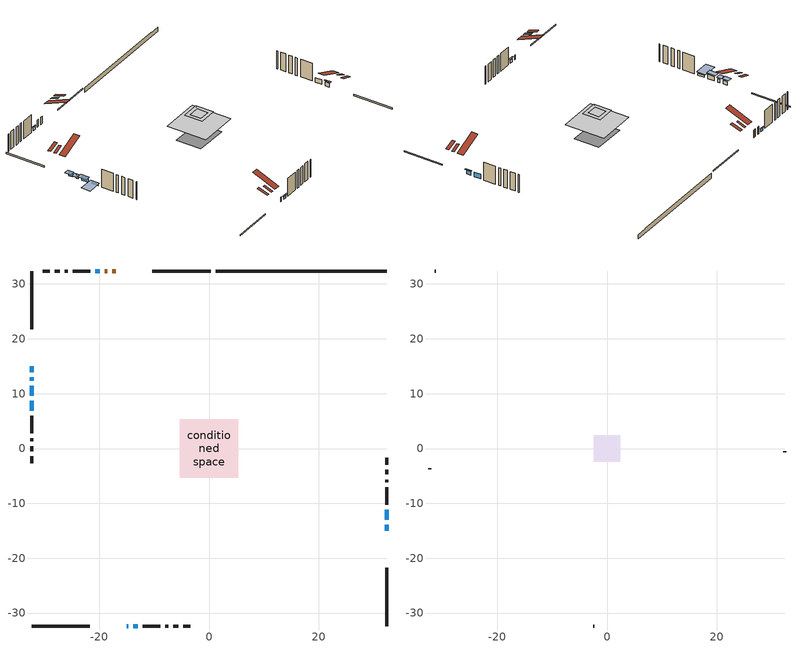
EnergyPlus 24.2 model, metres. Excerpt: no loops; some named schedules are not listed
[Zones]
conditioned space
 floor outside (Floor1 construction): -1.44,-1.44 -1.44,1.44 1.44,1.44 1.44,-1.44 z0.4
 floor adiabatic (AdiabaticFloorConstruction): -5.33,-5.33 -5.33,5.33 5.33,5.33 5.33,-5.33 z2.84
 floor foundation (Slab1 construction): -4.42,-3.35 -4.42,3.35 4.42,3.35 4.42,-3.35 z-0.91
 wall outside (RimJoist1 construction): 0.33,32.35 -10.31,32.35 / -32.35,-32.35 -21.71,-32.35 / -32.35,32.35 -32.35,21.71 / 32.35,-32.35 32.35,-21.71 z0.4:0.7
 wall outside (AdiabaticWallConstruction 1): -16.99,32.35 -17.63,32.35 / -18.55,32.35 -19.01,32.35 z0.4:2.43
 wall outside (AdiabaticWallConstruction): 32.35,-15.03 32.35,-13.91 / -32.35,15.03 -32.35,13.91 z0.4:1.44; -19.93,32.35 -20.75,32.35 / -13.8,-32.35 -12.98,-32.35 z0.4:1.22; -15.03,-32.35 -14.72,-32.35 / 32.35,-12.98 32.35,-11.19 z0.4:1.62; -32.35,12.98 -32.35,12.37 z0.4:1.32; -32.35,11.44 -32.35,9.61 z0.4:1.6; -32.35,8.69 -32.35,6.86 z0.4:0.91
 wall outside (Wall1 construction): -21.68,32.35 -24.84,32.35 / -12.05,-32.35 -8.89,-32.35 / -32.35,5.93 -32.35,2.77 / 32.35,-10.26 32.35,-7.1 z0.4:5.28
 wall outside (Wall3 construction): -25.77,32.35 -26.29,32.35 / -7.96,-32.35 -7.44,-32.35 / -32.35,1.84 -32.35,1.32 / 32.35,-6.17 32.35,-5.65 z0.4:5.28
 wall outside (Wall4 construction): -27.22,32.35 -28.09,32.35 / -6.51,-32.35 -5.64,-32.35 / -32.35,0.39 -32.35,-0.48 / 32.35,-4.72 32.35,-3.85 z0.4:5.28
 wall outside (Wall5 construction): -29.02,32.35 -30.29,32.35 / -4.71,-32.35 -3.44,-32.35 / -32.35,-1.41 -32.35,-2.68 / 32.35,-2.92 32.35,-1.65 z0.4:5.28
 wall foundation (FoundationWall1 construction): 1.26,32.35,-0.91 1.26,32.35,0.4 29.24,32.35,0.4 29.24,32.35,0.28 32.35,32.35,0.28 32.35,32.35,-0.91
 window (WindowConstruction): 32.35,-15.03 32.35,-13.91 z0.4:1.44
 window (WindowConstruction 5): -19.94,32.35 -20.75,32.35 z0.4:1.21
 window (WindowConstruction 8): -15.03,-32.35 -14.72,-32.35 z0.4:1.62
 window (WindowConstruction 1): -32.35,15.03 -32.35,13.91 z0.4:1.44
 window (WindowConstruction 6): -32.35,12.98 -32.35,12.37 z0.4:1.31
 window (WindowConstruction 2): -13.8,-32.35 -12.98,-32.35 z0.4:1.21
 window (WindowConstruction 3): 32.35,-12.98 32.35,-11.19 z0.4:1.62
 window (WindowConstruction 4): -32.35,11.44 -32.35,9.61 z0.4:1.59
 window (WindowConstruction 7): -32.35,8.69 -32.35,6.86 z0.4:0.91
 door (Door): -16.99,32.35 -17.63,32.35 z0.4:2.43
 door (Door 1): -18.55,32.35 -19.01,32.35 z0.4:2.43
 ceiling adiabatic (AdiabaticFloorConstruction): 5.33,-5.33 5.33,5.33 -5.33,5.33 -5.33,-5.33 z2.84
 roof outside (Roof2 construction): -13.49,32.35,5.28 -13.49,30.19,6.18 -12.91,30.19,6.18 -12.91,32.35,5.28; -18.53,-32.35,5.28 -18.53,-30.19,6.18 -19.11,-30.19,6.18 -19.11,-32.35,5.28; -32.35,18.53,5.28 -30.19,18.53,6.18 -30.19,19.11,6.18 -32.35,19.11,5.28; 32.35,-18.53,5.28 30.19,-18.53,6.18 30.19,-19.11,6.18 32.35,-19.11,5.28
attic - vented
 floor to conditioned space (Floor2 construction Reversed): -1.44,-1.44 -1.44,1.44 1.44,1.44 1.44,-1.44 z5.28
 floor to conditioned space (Floor3 construction Reversed): -2.41,-2.41 -2.41,2.41 2.41,2.41 2.41,-2.41 z5.28
 floor to conditioned space (Floor4 construction Reversed): -2.03,-2.03 -2.03,2.03 2.03,2.03 2.03,-2.03 z5.28
 wall outside (Wall6 construction): -31.22,32.35 -31.42,32.35 / -2.51,-32.35 -2.31,-32.35 / -32.35,-3.61 -32.35,-3.82 / 32.35,-0.72 32.35,-0.52 z0.4:5.28
 roof outside (Roof1 construction): -11.98,32.35,5.28 -11.98,29.55,6.21 -11.24,29.55,6.21 -11.24,32.35,5.28; -20.04,-32.35,5.28 -20.04,-29.55,6.21 -20.78,-29.55,6.21 -20.78,-32.35,5.28; -32.35,20.04,5.28 -29.55,20.04,6.21 -29.55,20.78,6.21 -32.35,20.78,5.28; 32.35,-20.04,5.28 29.55,-20.04,6.21 29.55,-20.78,6.21 32.35,-20.78,5.28
 roof outside (Roof3 construction): -16.06,32.35,5.28 -16.06,26.3,7.8 -14.42,26.3,7.8 -14.42,32.35,5.28; -15.96,-32.35,5.28 -15.96,-26.3,7.8 -17.6,-26.3,7.8 -17.6,-32.35,5.28; -32.35,15.96,5.28 -26.3,15.96,7.8 -26.3,17.6,7.8 -32.35,17.6,5.28; 32.35,-15.96,5.28 26.3,-15.96,7.8 26.3,-17.6,7.8 32.35,-17.6,5.28
shading: 32.35,-13.61 32.35,-15.33 32.65,-15.33 32.65,-13.61 z1.74; -20.9,32.35 -19.79,32.35 -19.79,32.5 -20.9,32.5 z1.36; -32.35,13.61 -32.35,15.33 -33.57,15.33 -33.57,13.61 z1.74; -32.35,12.07 -32.35,13.28 -33.57,13.28 -33.57,12.07 z1.61; -12.68,-32.35 -14.09,-32.35 -14.09,-32.65 -12.68,-32.65 z1.51; -32.35,9.32 -32.35,11.74 -33.57,11.74 -33.57,9.32 z1.89; -32.35,6.56 -32.35,8.98 -36.24,8.98 -36.24,6.56 z1.21
[Building]
Building 1: Terrain=Suburbs
[Site:Location]
Val Dor_QC: Latitude {deg}=48.06; Longitude {deg}=-77.79; Time Zone {hr}=-5; Elevation {m}=339; Keep Site Location Information=Yes
[Site:GroundTemperature:Shallow]
-3.62723, -6.2282, -6.43649, -5.2022, -0.247206, 4.68471, 8.96041, 11.669, 11.8991, 9.69612, 5.52945, 0.748825
[Site:WaterMainsTemperature]
Calculation Method=Schedule; Temperature Schedule=mains temperature schedule
[Material] Roughness=Rough; Thermal Absorptance=0.9
Name | Thickness {m} | Conductivity {W/m-K} | Density {kg/m3} | Specific Heat {J/kg-K} | Solar Absorptance | Visible Absorptance
asphalt or fiberglass shingles | 0.00635 | 0.162714 | 1121.4 | 1465.45 | 0.4 | 0.4
ceiling loosefill ins | 0.169333 | 0.0480833 | 16.02 | 1046.75 | 0.7 | 0.7
ceiling stud and cavity | 0.1397 | 0.0783965 | 65.682 | 1177.47 | 0.7 | 0.7
ceiling stud and cavity 1 | 0.1397 | 0.083689 | 65.682 | 1177.47 | 0.7 | 0.7
ceiling stud and cavity 2 | 0.1397 | 0.0760664 | 65.682 | 1177.47 | 0.7 | 0.7
concrete 4.0 in. | 0.1016 | 1.803125 | 2242.8 | 837.4 | 0.7 | 0.7
concrete 8.0 in. | 0.2032 | 1.803125 | 2242.8 | 837.4 | 0.7 | 0.7
door material | 0.04445 | 0.053851 | 512.64 | 1214.23 | 0.7 | 0.7
floor covering | 0.0127 | 0.0433444 | 54.468 | 1339.84 | 0.6 | 0.6
floor rigid ins | 0.103632 | 0.029427 | 32.04 | 1214.23 | 0.7 | 0.7
floor rigid ins 1; wall rigid ins 1 | 0.512978 | 0.029427 | 32.04 | 1214.23 | 0.7 | 0.7
floor stud and cavity | 0.1397 | 0.131094 | 92.3553 | 1139.71 | 0.7 | 0.7
floor stud and cavity 1 | 0.1397 | 1.75129 | 37.0049 | 1207.88 | 0.7 | 0.7
furniture material conditioned space 1 | 0.1524 | 0.115458 | 640.8 | 1214.23 | 0.6 | 0.6
gypsum board | 0.0127 | 0.160291 | 801 | 837.4 | 0.6 | 0.6
gypsum board 1 | 0.00254 | 0.160291 | 801 | 837.4 | 0.6 | 0.6
osb sheathing 0.5 in. | 0.0127 | 0.115458 | 512.64 | 1214.23 | 0.7 | 0.7
osb sheathing 0.75 in. | 0.01905 | 0.115458 | 512.64 | 1214.23 | 0.7 | 0.7
rim joist stud and cavity | 0.0508 | 0.126838 | 50.32683 | 1063.81 | 0.6 | 0.6
roof stud and cavity | 0.2032 | 0.123357 | 78.34581 | 1123.46 | 0.7 | 0.7
wall rigid ins | 0.051816 | 0.029427 | 32.04 | 1214.23 | 0.7 | 0.7
wall stud and cavity | 0.1397 | 0.193511 | 139.0536 | 1170.24 | 0.7 | 0.7
wall stud and cavity 1 | 0.1397 | 0.251873 | 139.0536 | 1170.24 | 0.7 | 0.7
wall stud and cavity 2 | 0.1397 | 0.236131 | 139.0536 | 1170.24 | 0.7 | 0.7
wall stud and cavity 3 | 0.0889 | 0.209304 | 50.32683 | 1063.81 | 0.7 | 0.7
wall stud and cavity 4 | 0.0889 | 6.1454 | 50.32683 | 1063.81 | 0.6 | 0.6
wall stud and cavity 5 | 0.0889 | 0.380278 | 52.3479 | 1209.89 | 0.7 | 0.7
wall stud and cavity 6 | 0.0889 | 0.391764 | 83.0341 | 1211.67 | 0.7 | 0.7
wood siding | 0.0254 | 0.102417 | 544.68 | 1172.36 | 0.4 | 0.4
wood siding 1 | 0.00254 | 0.102417 | 544.68 | 1172.36 | 0.4 | 0.4
wood siding 2; wood siding 3; wood siding 4 | 0.0254 | 0.102417 | 544.68 | 1172.36 | 0.7 | 0.7
[WindowMaterial:SimpleGlazingSystem]
Name | U-Factor {W/m2-K} | Solar Heat Gain Coefficient
WindowMaterial | 5.09657 | 0.61
WindowMaterial 1 | 2.67604 | 0.48
WindowMaterial 2 | 2.844678 | 0.67
WindowMaterial 3 | 1.69659 | 0.41
WindowMaterial 4 | 3.0383 | 0.46
WindowMaterial 5 | 1.8022 | 0.37
WindowMaterial 6 | 2.67207 | 0.4
[Construction]
AdiabaticFloorConstruction: floor stud and cavity 1, floor rigid ins 1, osb sheathing 0.75 in., floor covering
AdiabaticWallConstruction: wood siding 3, wall rigid ins 1, wall stud and cavity 5, gypsum board
AdiabaticWallConstruction 1: wood siding 4, wall rigid ins 1, wall stud and cavity 5, gypsum board
Door; Door 1: door material
Floor1 construction: floor stud and cavity, floor rigid ins, osb sheathing 0.75 in., floor covering
Floor2 construction Reversed: gypsum board, ceiling stud and cavity, ceiling loosefill ins
Floor3 construction Reversed: gypsum board, ceiling stud and cavity 1
Floor4 construction Reversed: gypsum board, ceiling stud and cavity 2
FoundationWall1 construction: concrete 8.0 in.
furniture construction conditioned space 1: furniture material conditioned space 1
PartitionWallConstruction: gypsum board, wall stud and cavity 6, gypsum board
RimJoist1 construction: wood siding 2, rim joist stud and cavity
Roof1 construction; Roof3 construction: asphalt or fiberglass shingles
Roof2 construction: asphalt or fiberglass shingles, osb sheathing 0.75 in., roof stud and cavity, gypsum board
Slab1 construction: concrete 4.0 in.
Wall1 construction: wood siding, osb sheathing 0.5 in., wall stud and cavity, gypsum board
Wall3 construction: wood siding, wall rigid ins, osb sheathing 0.5 in., wall stud and cavity 1, gypsum board
Wall4 construction: wood siding, wall rigid ins, osb sheathing 0.5 in., wall stud and cavity 2, gypsum board
Wall5 construction: wood siding 1, wall stud and cavity 3, gypsum board 1
Wall6 construction: wood siding 1, wall stud and cavity 4
WindowConstruction; WindowConstruction 1: WindowMaterial
WindowConstruction 2; WindowConstruction 5: WindowMaterial 1
WindowConstruction 3: WindowMaterial 2
WindowConstruction 4: WindowMaterial 3
WindowConstruction 6: WindowMaterial 4
WindowConstruction 7: WindowMaterial 5
WindowConstruction 8: WindowMaterial 6
[Zone] Multiplier=1; Part of Total Floor Area=Yes
Name | Volume {m3}
attic - vented | 19.4856
conditioned space | 438.7
[Space]
Name | Zone | Volume {m3}
attic - vented 1 | attic - vented | 19.4856
conditioned space 1 | conditioned space | 438.7
[ZoneInfiltration:EffectiveLeakageArea]
infil attic - vented 1: Zone or Space=attic - vented 1; Schedule=Always On Discrete; Effective Air Leakage Area {cm2}=1746.91; Stack Coefficient=0.000514611; Wind Coefficient=1.53271e-05
[ZoneMixing]
whole house fan mix: Zone or Space=attic - vented; Schedule=Always On Continuous; Design Flow Rate Calculation Method=Flow/Zone; Design Flow Rate {m3/s}=0; Source Zone or Space=conditioned space
[SurfaceProperty:ExposedFoundationPerimeter]
Slab1: Exposed Perimeter Calculation Method=TotalExposedPerimeter; Total Exposed Perimeter {m}=31.09
[InternalMass] Zone or ZoneList=conditioned space; Space or SpaceList=conditioned space 1
Name | Construction | Surface Area {m2}
furniture mass conditioned space 1 | furniture construction conditioned space 1 | 72.5479
partition wall mass | PartitionWallConstruction | 181.37
[Lights]
interior lighting: Zone or ZoneList or Space or SpaceList=conditioned space 1; Schedule=interior lighting schedule; Design Level Calculation Method=LightingLevel; Lighting Level {W}=343.2; Return Air Fraction=0; Fraction Radiant=0.6; Fraction Visible=0.2; Fraction Replaceable=1
[People]
occupants: Zone or ZoneList or Space or SpaceList=conditioned space 1; Number of People Schedule=occupants schedule; Number of People Calculation Method=People; Number of People=3; Fraction Radiant=0.314171; Sensible Heat Fraction=0.56303; Activity Level Schedule=occupants activity schedule; Carbon Dioxide Generation Rate {m3/s-W}=0; Enable ASHRAE 55 Comfort Warnings=No; Mean Radiant Temperature Calculation Type=EnclosureAveraged
[ElectricEquipment] Zone or ZoneList or Space or SpaceList=conditioned space 1; Design Level Calculation Method=EquipmentLevel
Name | Schedule | Design Level {W} | Fraction Latent | Fraction Radiant | Fraction Lost
clothes dryer | clothes dryer schedule | 140.772 | 0.015 | 0.081 | 0.85
clothes washer | clothes washer schedule | 32.1985 | 0.03 | 0.162 | 0.7
cooking range | cooking range schedule | 215.147 | 0.08 | 0.432 | 0.2
dishwasher | dishwasher schedule | 66.8632 | 0.3 | 0.18 | 0.4
fridge | fridge schedule | 72.9452 | 0 | 0.6 | 0
mech vent bath fan 0 | mech vent bath fan 0 schedule | 25.1 | 0 | 0 | 1
mech vent house fan | mech vent house fan schedule | 0.95 | 0 | 0 | 1
mech vent house fan cfis | mech vent house fan cfis schedule | 0 | 0 | 0 | 0
mech vent range fan 0 | mech vent range fan 0 schedule | 57 | 0 | 0 | 1
misc plug loads | misc plug loads schedule | 494.7 | 0.045 | 0.513 | 0.1
whole house fan | Always On Discrete | 0 | 0 | 0 | 1
[OtherEquipment] Zone or ZoneList or Space or SpaceList=conditioned space 1; Design Level Calculation Method=EquipmentLevel
Name | Fuel Type | Schedule | Design Level {W} | Fraction Latent | Fraction Radiant | Fraction Lost
clothes dryer 1 | Electricity | clothes dryer schedule | 0 | 0.015 | 0.081 | 0.85
cooking range 1 | Electricity | cooking range schedule | 0 | 0.08 | 0.432 | 0.2
general water use latent | None | general water use schedule | 62.594 | 1 | 0 | 0
general water use sensible | None | general water use schedule | -61.6891 | 0 | 0.6 | 0
mech vent house fan latent load | None | Always On Discrete | 0 | 1 | 0 | 0
mech vent house fan sensible load | None | Always On Discrete | 0 | 0 | 0 | 0
water heater energy adjustment1 | Electricity | Always On Discrete | 0.01 | 0 | 0 | 1
[ZoneInfiltration:DesignFlowRate] Zone or ZoneList or Space or SpaceList=conditioned space 1; Schedule=Always On Discrete; Design Flow Rate Calculation Method=Flow/Zone; Design Flow Rate {m3/s}=0
infil flow; natural vent flow; whole house fan flow
[ZoneControl:Thermostat]
conditioned space Thermostat: Zone or ZoneList=conditioned space; Control Type Schedule=conditioned space Thermostat Schedule; Control 1=conditioned space temperature setpoint; Temperature Difference Between Cutout And Setpoint {deltaC}=0
[ThermostatSetpoint:DualSetpoint]
conditioned space temperature setpoint: Heating Setpoint Temperature Schedule=heating setpoint; Cooling Setpoint Temperature Schedule=cooling setpoint
[Zone equipment]
conditioned space: electric baseboard
[Foundation:Kiva]
Foundation Kiva 1: Initial Indoor Air Temperature {C}=18; Wall Height Above Grade {m}=0.399989; Wall Depth Below Slab {m}=0.2032
[Foundation:Kiva:Settings]
Soil Conductivity {W/m-K}=0.849921; Soil Density {kg/m3}=1842.3; Soil Specific Heat {J/kg-K}=418.7; Ground Solar Absorptivity=0.9; Ground Thermal Absorptivity=0.9; Ground Surface Roughness {m}=0.03; Far-Field Width {m}=40; Deep-Ground Boundary Condition=ZeroFlux; Deep-Ground Depth {m}=40; Minimum Cell Dimension {m}=0.2; Maximum Cell Growth Coefficient=3; Simulation Timestep=Timestep
[Exterior:Lights]
exterior lighting: Schedule=exterior lighting schedule; Design Level {W}=75.6
[EnergyManagementSystem:Sensor] Output:Variable or Output:Meter Index Key=conditioned space
Name | Output:Variable or Output:Meter
conditioned_space_clg_unmet_s | Zone Cooling Setpoint Not Met Time
conditioned_space_htg_unmet_s | Zone Heating Setpoint Not Met Time
fridge_tin_s; tin_s; tin_s_1 | Zone Mean Air Temperature
tout_s | Zone Outdoor Air Drybulb Temperature
win_s | Zone Air Humidity Ratio
[Schedule:Constant]
Name | Hourly Value
Always On Continuous; mech vent house fan schedule; mech vent house fan cfis schedule; Always On Discrete | 1
occupants activity schedule | 117.228
fridge schedule | 0
[Schedule:Week:Daily]
interior lighting schedule Week Rule - Jan1-Jan27: interior lighting schedule day, interior lighting schedule day, interior lighting schedule day, interior lighting schedule day, interior lighting schedule day, interior lighting schedule day, interior lighting schedule day, interior lighting schedule default day, interior lighting schedule default day, interior lighting schedule default day, interior lighting schedule default day, interior lighting schedule default day
interior lighting schedule Week Rule - Jan28-Feb3: interior lighting schedule day, interior lighting schedule day, interior lighting schedule day, interior lighting schedule day, interior lighting schedule day 1, interior lighting schedule day 1, interior lighting schedule day 1, interior lighting schedule default day, interior lighting schedule default day, interior lighting schedule default day, interior lighting schedule default day, interior lighting schedule default day
interior lighting schedule Week Rule - Feb4-Feb24: interior lighting schedule day 1, interior lighting schedule day 1, interior lighting schedule day 1, interior lighting schedule day 1, interior lighting schedule day 1, interior lighting schedule day 1, interior lighting schedule day 1, interior lighting schedule default day, interior lighting schedule default day, interior lighting schedule default day, interior lighting schedule default day, interior lighting schedule default day
interior lighting schedule Week Rule - Feb25-Mar3: interior lighting schedule day 1, interior lighting schedule day 1, interior lighting schedule day 1, interior lighting schedule day 1, interior lighting schedule day 2, interior lighting schedule day 2, interior lighting schedule day 2, interior lighting schedule default day, interior lighting schedule default day, interior lighting schedule default day, interior lighting schedule default day, interior lighting schedule default day
interior lighting schedule Week Rule - Mar4-Mar31: interior lighting schedule day 2, interior lighting schedule day 2, interior lighting schedule day 2, interior lighting schedule day 2, interior lighting schedule day 2, interior lighting schedule day 2, interior lighting schedule day 2, interior lighting schedule default day, interior lighting schedule default day, interior lighting schedule default day, interior lighting schedule default day, interior lighting schedule default day
interior lighting schedule Week Rule - Apr1-Apr28: interior lighting schedule day 3, interior lighting schedule day 3, interior lighting schedule day 3, interior lighting schedule day 3, interior lighting schedule day 3, interior lighting schedule day 3, interior lighting schedule day 3, interior lighting schedule default day, interior lighting schedule default day, interior lighting schedule default day, interior lighting schedule default day, interior lighting schedule default day
interior lighting schedule Week Rule - Apr29-May5: interior lighting schedule day 3, interior lighting schedule day 3, interior lighting schedule day 4, interior lighting schedule day 4, interior lighting schedule day 4, interior lighting schedule day 4, interior lighting schedule day 4, interior lighting schedule default day, interior lighting schedule default day, interior lighting schedule default day, interior lighting schedule default day, interior lighting schedule default day
interior lighting schedule Week Rule - May6-May26: interior lighting schedule day 4, interior lighting schedule day 4, interior lighting schedule day 4, interior lighting schedule day 4, interior lighting schedule day 4, interior lighting schedule day 4, interior lighting schedule day 4, interior lighting schedule default day, interior lighting schedule default day, interior lighting schedule default day, interior lighting schedule default day, interior lighting schedule default day
interior lighting schedule Week Rule - May27-Jun2: interior lighting schedule day 4, interior lighting schedule day 4, interior lighting schedule day 4, interior lighting schedule day 4, interior lighting schedule day 4, interior lighting schedule day 5, interior lighting schedule day 5, interior lighting schedule default day, interior lighting schedule default day, interior lighting schedule default day, interior lighting schedule default day, interior lighting schedule default day
interior lighting schedule Week Rule - Jun3-Jun30: interior lighting schedule day 5, interior lighting schedule day 5, interior lighting schedule day 5, interior lighting schedule day 5, interior lighting schedule day 5, interior lighting schedule day 5, interior lighting schedule day 5, interior lighting schedule default day, interior lighting schedule default day, interior lighting schedule default day, interior lighting schedule default day, interior lighting schedule default day
interior lighting schedule Week Rule - Jul1-Jul28: interior lighting schedule day 6, interior lighting schedule day 6, interior lighting schedule day 6, interior lighting schedule day 6, interior lighting schedule day 6, interior lighting schedule day 6, interior lighting schedule day 6, interior lighting schedule default day, interior lighting schedule default day, interior lighting schedule default day, interior lighting schedule default day, interior lighting schedule default day
interior lighting schedule Week Rule - Jul29-Aug4: interior lighting schedule day 6, interior lighting schedule day 6, interior lighting schedule day 6, interior lighting schedule day 7, interior lighting schedule day 7, interior lighting schedule day 7, interior lighting schedule day 7, interior lighting schedule default day, interior lighting schedule default day, interior lighting schedule default day, interior lighting schedule default day, interior lighting schedule default day
interior lighting schedule Week Rule - Aug5-Aug25: interior lighting schedule day 7, interior lighting schedule day 7, interior lighting schedule day 7, interior lighting schedule day 7, interior lighting schedule day 7, interior lighting schedule day 7, interior lighting schedule day 7, interior lighting schedule default day, interior lighting schedule default day, interior lighting schedule default day, interior lighting schedule default day, interior lighting schedule default day
interior lighting schedule Week Rule - Aug26-Sep1: interior lighting schedule day 7, interior lighting schedule day 7, interior lighting schedule day 7, interior lighting schedule day 7, interior lighting schedule day 7, interior lighting schedule day 7, interior lighting schedule day 8, interior lighting schedule default day, interior lighting schedule default day, interior lighting schedule default day, interior lighting schedule default day, interior lighting schedule default day
interior lighting schedule Week Rule - Sep2-Sep29: interior lighting schedule day 8, interior lighting schedule day 8, interior lighting schedule day 8, interior lighting schedule day 8, interior lighting schedule day 8, interior lighting schedule day 8, interior lighting schedule day 8, interior lighting schedule default day, interior lighting schedule default day, interior lighting schedule default day, interior lighting schedule default day, interior lighting schedule default day
interior lighting schedule Week Rule - Sep30-Oct6: interior lighting schedule day 8, interior lighting schedule day 9, interior lighting schedule day 9, interior lighting schedule day 9, interior lighting schedule day 9, interior lighting schedule day 9, interior lighting schedule day 9, interior lighting schedule default day, interior lighting schedule default day, interior lighting schedule default day, interior lighting schedule default day, interior lighting schedule default day
interior lighting schedule Week Rule - Oct7-Oct27: interior lighting schedule day 9, interior lighting schedule day 9, interior lighting schedule day 9, interior lighting schedule day 9, interior lighting schedule day 9, interior lighting schedule day 9, interior lighting schedule day 9, interior lighting schedule default day, interior lighting schedule default day, interior lighting schedule default day, interior lighting schedule default day, interior lighting schedule default day
interior lighting schedule Week Rule - Oct28-Nov3: interior lighting schedule day 9, interior lighting schedule day 9, interior lighting schedule day 9, interior lighting schedule day 9, interior lighting schedule day 10, interior lighting schedule day 10, interior lighting schedule day 10, interior lighting schedule default day, interior lighting schedule default day, interior lighting schedule default day, interior lighting schedule default day, interior lighting schedule default day
interior lighting schedule Week Rule - Nov4-Nov24: interior lighting schedule day 10, interior lighting schedule day 10, interior lighting schedule day 10, interior lighting schedule day 10, interior lighting schedule day 10, interior lighting schedule day 10, interior lighting schedule day 10, interior lighting schedule default day, interior lighting schedule default day, interior lighting schedule default day, interior lighting schedule default day, interior lighting schedule default day
interior lighting schedule Week Rule - Nov25-Dec1: interior lighting schedule day 10, interior lighting schedule day 10, interior lighting schedule day 10, interior lighting schedule day 10, interior lighting schedule day 10, interior lighting schedule day 10, interior lighting schedule day 11, interior lighting schedule default day, interior lighting schedule default day, interior lighting schedule default day, interior lighting schedule default day, interior lighting schedule default day
interior lighting schedule Week Rule - Dec2-Dec31: interior lighting schedule day 11, interior lighting schedule day 11, interior lighting schedule day 11, interior lighting schedule day 11, interior lighting schedule day 11, interior lighting schedule day 11, interior lighting schedule day 11, interior lighting schedule default day, interior lighting schedule default day, interior lighting schedule default day, interior lighting schedule default day, interior lighting schedule default day
occupants schedule Week Rule - Jan1-Dec31: occupants schedule day, occupants schedule day, occupants schedule day, occupants schedule day, occupants schedule day, occupants schedule day, occupants schedule day, occupants schedule default day, occupants schedule default day, occupants schedule default day, occupants schedule default day, occupants schedule default day
clothes dryer schedule Week Rule - Jan1-Dec31: clothes dryer schedule day, clothes dryer schedule day, clothes dryer schedule day, clothes dryer schedule day, clothes dryer schedule day, clothes dryer schedule day, clothes dryer schedule day, clothes dryer schedule default day, clothes dryer schedule default day, clothes dryer schedule default day, clothes dryer schedule default day, clothes dryer schedule default day
clothes washer schedule Week Rule - Jan1-Dec31: clothes washer schedule day, clothes washer schedule day, clothes washer schedule day, clothes washer schedule day, clothes washer schedule day, clothes washer schedule day, clothes washer schedule day, clothes washer schedule default day, clothes washer schedule default day, clothes washer schedule default day, clothes washer schedule default day, clothes washer schedule default day
cooking range schedule Week Rule - Jan1-Dec31: cooking range schedule day, cooking range schedule day, cooking range schedule day, cooking range schedule day, cooking range schedule day, cooking range schedule day, cooking range schedule day, cooking range schedule default day, cooking range schedule default day, cooking range schedule default day, cooking range schedule default day, cooking range schedule default day
dishwasher schedule Week Rule - Jan1-Dec31: dishwasher schedule day, dishwasher schedule day, dishwasher schedule day, dishwasher schedule day, dishwasher schedule day, dishwasher schedule day, dishwasher schedule day, dishwasher schedule default day, dishwasher schedule default day, dishwasher schedule default day, dishwasher schedule default day, dishwasher schedule default day
mech vent bath fan 0 schedule Week Rule - Jan1-Dec31: mech vent bath fan 0 schedule day, mech vent bath fan 0 schedule day, mech vent bath fan 0 schedule day, mech vent bath fan 0 schedule day, mech vent bath fan 0 schedule day, mech vent bath fan 0 schedule day, mech vent bath fan 0 schedule day, mech vent bath fan 0 schedule default day, mech vent bath fan 0 schedule default day, mech vent bath fan 0 schedule default day, mech vent bath fan 0 schedule default day, mech vent bath fan 0 schedule default day
mech vent range fan 0 schedule Week Rule - Jan1-Dec31: mech vent range fan 0 schedule day, mech vent range fan 0 schedule day, mech vent range fan 0 schedule day, mech vent range fan 0 schedule day, mech vent range fan 0 schedule day, mech vent range fan 0 schedule day, mech vent range fan 0 schedule day, mech vent range fan 0 schedule default day, mech vent range fan 0 schedule default day, mech vent range fan 0 schedule default day, mech vent range fan 0 schedule default day, mech vent range fan 0 schedule default day
misc plug loads schedule Week Rule - Jan1-Dec31: misc plug loads schedule day, misc plug loads schedule day, misc plug loads schedule day, misc plug loads schedule day, misc plug loads schedule day, misc plug loads schedule day, misc plug loads schedule day, misc plug loads schedule default day, misc plug loads schedule default day, misc plug loads schedule default day, misc plug loads schedule default day, misc plug loads schedule default day
general water use schedule Week Rule - Jan1-Dec31: general water use schedule day, general water use schedule day, general water use schedule day, general water use schedule day, general water use schedule day, general water use schedule day, general water use schedule day, general water use schedule default day, general water use schedule default day, general water use schedule default day, general water use schedule default day, general water use schedule default day
exterior lighting schedule Week Rule - Jan1-Jan27: exterior lighting schedule day, exterior lighting schedule day, exterior lighting schedule day, exterior lighting schedule day, exterior lighting schedule day, exterior lighting schedule day, exterior lighting schedule day, exterior lighting schedule default day, exterior lighting schedule default day, exterior lighting schedule default day, exterior lighting schedule default day, exterior lighting schedule default day
exterior lighting schedule Week Rule - Jan28-Feb3: exterior lighting schedule day, exterior lighting schedule day, exterior lighting schedule day, exterior lighting schedule day, exterior lighting schedule day 1, exterior lighting schedule day 1, exterior lighting schedule day 1, exterior lighting schedule default day, exterior lighting schedule default day, exterior lighting schedule default day, exterior lighting schedule default day, exterior lighting schedule default day
exterior lighting schedule Week Rule - Feb4-Feb24: exterior lighting schedule day 1, exterior lighting schedule day 1, exterior lighting schedule day 1, exterior lighting schedule day 1, exterior lighting schedule day 1, exterior lighting schedule day 1, exterior lighting schedule day 1, exterior lighting schedule default day, exterior lighting schedule default day, exterior lighting schedule default day, exterior lighting schedule default day, exterior lighting schedule default day
exterior lighting schedule Week Rule - Feb25-Mar3: exterior lighting schedule day 1, exterior lighting schedule day 1, exterior lighting schedule day 1, exterior lighting schedule day 1, exterior lighting schedule day 2, exterior lighting schedule day 2, exterior lighting schedule day 2, exterior lighting schedule default day, exterior lighting schedule default day, exterior lighting schedule default day, exterior lighting schedule default day, exterior lighting schedule default day
exterior lighting schedule Week Rule - Mar4-Mar31: exterior lighting schedule day 2, exterior lighting schedule day 2, exterior lighting schedule day 2, exterior lighting schedule day 2, exterior lighting schedule day 2, exterior lighting schedule day 2, exterior lighting schedule day 2, exterior lighting schedule default day, exterior lighting schedule default day, exterior lighting schedule default day, exterior lighting schedule default day, exterior lighting schedule default day
exterior lighting schedule Week Rule - Apr1-Apr28: exterior lighting schedule day 3, exterior lighting schedule day 3, exterior lighting schedule day 3, exterior lighting schedule day 3, exterior lighting schedule day 3, exterior lighting schedule day 3, exterior lighting schedule day 3, exterior lighting schedule default day, exterior lighting schedule default day, exterior lighting schedule default day, exterior lighting schedule default day, exterior lighting schedule default day
exterior lighting schedule Week Rule - Apr29-May5: exterior lighting schedule day 3, exterior lighting schedule day 3, exterior lighting schedule day 4, exterior lighting schedule day 4, exterior lighting schedule day 4, exterior lighting schedule day 4, exterior lighting schedule day 4, exterior lighting schedule default day, exterior lighting schedule default day, exterior lighting schedule default day, exterior lighting schedule default day, exterior lighting schedule default day
exterior lighting schedule Week Rule - May6-May26: exterior lighting schedule day 4, exterior lighting schedule day 4, exterior lighting schedule day 4, exterior lighting schedule day 4, exterior lighting schedule day 4, exterior lighting schedule day 4, exterior lighting schedule day 4, exterior lighting schedule default day, exterior lighting schedule default day, exterior lighting schedule default day, exterior lighting schedule default day, exterior lighting schedule default day
exterior lighting schedule Week Rule - May27-Jun2: exterior lighting schedule day 4, exterior lighting schedule day 4, exterior lighting schedule day 4, exterior lighting schedule day 4, exterior lighting schedule day 4, exterior lighting schedule day 5, exterior lighting schedule day 5, exterior lighting schedule default day, exterior lighting schedule default day, exterior lighting schedule default day, exterior lighting schedule default day, exterior lighting schedule default day
exterior lighting schedule Week Rule - Jun3-Jun30: exterior lighting schedule day 5, exterior lighting schedule day 5, exterior lighting schedule day 5, exterior lighting schedule day 5, exterior lighting schedule day 5, exterior lighting schedule day 5, exterior lighting schedule day 5, exterior lighting schedule default day, exterior lighting schedule default day, exterior lighting schedule default day, exterior lighting schedule default day, exterior lighting schedule default day
exterior lighting schedule Week Rule - Jul1-Jul28: exterior lighting schedule day 6, exterior lighting schedule day 6, exterior lighting schedule day 6, exterior lighting schedule day 6, exterior lighting schedule day 6, exterior lighting schedule day 6, exterior lighting schedule day 6, exterior lighting schedule default day, exterior lighting schedule default day, exterior lighting schedule default day, exterior lighting schedule default day, exterior lighting schedule default day
[Schedule:Year]
interior lighting schedule: interior lighting schedule Week Rule - Jan1-Jan27, 1, 1, 1, 27, interior lighting schedule Week Rule - Jan28-Feb3, 1, 28, 2, 3, interior lighting schedule Week Rule - Feb4-Feb24, 2, 4, 2, 24, interior lighting schedule Week Rule - Feb25-Mar3, 2, 25, 3, 3, interior lighting schedule Week Rule - Mar4-Mar31, 3, 4, 3, 31, interior lighting schedule Week Rule - Apr1-Apr28, 4, 1, 4, 28, interior lighting schedule Week Rule - Apr29-May5, 4, 29, 5, 5, interior lighting schedule Week Rule - May6-May26, 5, 6, 5, 26, interior lighting schedule Week Rule - May27-Jun2, 5, 27, 6, 2, interior lighting schedule Week Rule - Jun3-Jun30, 6, 3, 6, 30, interior lighting schedule Week Rule - Jul1-Jul28, 7, 1, 7, 28, interior lighting schedule Week Rule - Jul29-Aug4, 7, 29, 8, 4, interior lighting schedule Week Rule - Aug5-Aug25, 8, 5, 8, 25, interior lighting schedule Week Rule - Aug26-Sep1, 8, 26, 9, 1, interior lighting schedule Week Rule - Sep2-Sep29, 9, 2, 9, 29, interior lighting schedule Week Rule - Sep30-Oct6, 9, 30, 10, 6, interior lighting schedule Week Rule - Oct7-Oct27, 10, 7, 10, 27, interior lighting schedule Week Rule - Oct28-Nov3, 10, 28, 11, 3, interior lighting schedule Week Rule - Nov4-Nov24, 11, 4, 11, 24, interior lighting schedule Week Rule - Nov25-Dec1, 11, 25, 12, 1, interior lighting schedule Week Rule - Dec2-Dec31, 12, 2, 12, 31
occupants schedule: occupants schedule Week Rule - Jan1-Dec31, 1, 1, 12, 31
clothes dryer schedule: clothes dryer schedule Week Rule - Jan1-Dec31, 1, 1, 12, 31
clothes washer schedule: clothes washer schedule Week Rule - Jan1-Dec31, 1, 1, 12, 31
cooking range schedule: cooking range schedule Week Rule - Jan1-Dec31, 1, 1, 12, 31
dishwasher schedule: dishwasher schedule Week Rule - Jan1-Dec31, 1, 1, 12, 31
mech vent bath fan 0 schedule: mech vent bath fan 0 schedule Week Rule - Jan1-Dec31, 1, 1, 12, 31
mech vent range fan 0 schedule: mech vent range fan 0 schedule Week Rule - Jan1-Dec31, 1, 1, 12, 31
misc plug loads schedule: misc plug loads schedule Week Rule - Jan1-Dec31, 1, 1, 12, 31
general water use schedule: general water use schedule Week Rule - Jan1-Dec31, 1, 1, 12, 31
exterior lighting schedule: exterior lighting schedule Week Rule - Jan1-Jan27, 1, 1, 1, 27, exterior lighting schedule Week Rule - Jan28-Feb3, 1, 28, 2, 3, exterior lighting schedule Week Rule - Feb4-Feb24, 2, 4, 2, 24, exterior lighting schedule Week Rule - Feb25-Mar3, 2, 25, 3, 3, exterior lighting schedule Week Rule - Mar4-Mar31, 3, 4, 3, 31, exterior lighting schedule Week Rule - Apr1-Apr28, 4, 1, 4, 28, exterior lighting schedule Week Rule - Apr29-May5, 4, 29, 5, 5, exterior lighting schedule Week Rule - May6-May26, 5, 6, 5, 26, exterior lighting schedule Week Rule - May27-Jun2, 5, 27, 6, 2, exterior lighting schedule Week Rule - Jun3-Jun30, 6, 3, 6, 30, exterior lighting schedule Week Rule - Jul1-Jul28, 7, 1, 7, 28, exterior lighting schedule Week Rule - Jul29-Aug4, 7, 29, 8, 4, exterior lighting schedule Week Rule - Aug5-Aug25, 8, 5, 8, 25, exterior lighting schedule Week Rule - Aug26-Sep1, 8, 26, 9, 1, exterior lighting schedule Week Rule - Sep2-Sep29, 9, 2, 9, 29, exterior lighting schedule Week Rule - Sep30-Oct6, 9, 30, 10, 6, exterior lighting schedule Week Rule - Oct7-Oct27, 10, 7, 10, 27, exterior lighting schedule Week Rule - Oct28-Nov3, 10, 28, 11, 3, exterior lighting schedule Week Rule - Nov4-Nov24, 11, 4, 11, 24, exterior lighting schedule Week Rule - Nov25-Dec1, 11, 25, 12, 1, exterior lighting schedule Week Rule - Dec2-Dec31, 12, 2, 12, 31
[Schedule:Compact]
conditioned space Thermostat Schedule: Through: 12/31, For: AllDays, Until: 24:00, 4
mains temperature schedule: Through: 01/01, For: AllDays, Until: 24:00, 2.77, Through: 01/02, For: AllDays, Until: 24:00, 2.69167, Through: 01/03, For: AllDays, Until: 24:00, 2.61444, Through: 01/04, For: AllDays, Until: 24:00, 2.53778, Through: 01/05, For: AllDays, Until: 24:00, 2.46222, Through: 01/06, For: AllDays, Until: 24:00, 2.38833, Through: 01/07, For: AllDays, Until: 24:00, 2.315, Through: 01/08, For: AllDays, Until: 24:00, 2.24278, Through: 01/09, For: AllDays, Until: 24:00, 2.17111, Through: 01/10, For: AllDays, Until: 24:00, 2.10111, Through: 01/11, For: AllDays, Until: 24:00, 2.03222, Through: 01/12, For: AllDays, Until: 24:00, 1.96444, Through: 01/13, For: AllDays, Until: 24:00, 1.89778, Through: 01/14, For: AllDays, Until: 24:00, 1.83278, Through: 01/15, For: AllDays, Until: 24:00, 1.76833, Through: 01/16, For: AllDays, Until: 24:00, 1.70556, Through: 01/17, For: AllDays, Until: 24:00, 1.64333, Through: 01/18, For: AllDays, Until: 24:00, 1.58333, Through: 01/19, For: AllDays, Until: 24:00, 1.52389, Through: 01/20, For: AllDays, Until: 24:00, 1.46611, Through: 01/21, For: AllDays, Until: 24:00, 1.40944, Through: 01/22, For: AllDays, Until: 24:00, 1.35389, Through: 01/23, For: AllDays, Until: 24:00, 1.3, Through: 01/24, For: AllDays, Until: 24:00, 1.24778, Through: 01/25, For: AllDays, Until: 24:00, 1.19667, Through: 01/26, For: AllDays, Until: 24:00, 1.14667, Through: 01/27, For: AllDays, Until: 24:00, 1.09833, Through: 01/28, For: AllDays, Until: 24:00, 1.05111, Through: 01/29, For: AllDays, Until: 24:00, 1.00611, Through: 01/30, For: AllDays, Until: 24:00, 0.961667, Through: 01/31, For: AllDays, Until: 24:00, 0.919444, Through: 02/01, For: AllDays, Until: 24:00, 0.878333, Through: 02/02, For: AllDays, Until: 24:00, 0.838333, Through: 02/03, For: AllDays, Until: 24:00, 0.800556, Through: 02/04, For: AllDays, Until: 24:00, 0.763889, Through: 02/05, For: AllDays, Until: 24:00, 0.728889, Through: 02/06, For: AllDays, Until: 24:00, 0.695, Through: 02/07, For: AllDays, Until: 24:00, 0.663333, Through: 02/08, For: AllDays, Until: 24:00, 0.632778, Through: 02/09, For: AllDays, Until: 24:00, 0.603889, Through: 02/10, For: AllDays, Until: 24:00, 0.576111, Through: 02/11, For: AllDays, Until: 24:00, 0.550556, Through: 02/12, For: AllDays, Until: 24:00, 0.526667, Through: 02/13, For: AllDays, Until: 24:00, 0.503889, Through: 02/14, For: AllDays, Until: 24:00, 0.482778, Through: 02/15, For: AllDays, Until: 24:00, 0.463333, Through: 02/16, For: AllDays, Until: 24:00, 0.445556, Through: 02/17, For: AllDays, Until: 24:00, 0.429444, Through: 02/18, For: AllDays, Until: 24:00, 0.415, Through: 02/19, For: AllDays, Until: 24:00, 0.402222, Through: 02/20, For: AllDays, Until: 24:00, 0.391111, Through: 02/21, For: AllDays, Until: 24:00, 0.381111, Through: 02/22, For: AllDays, Until: 24:00, 0.373333, Through: 02/23, For: AllDays, Until: 24:00, 0.367222, Through: 02/24, For: AllDays, Until: 24:00, 0.362222, Through: 02/25, For: AllDays, Until: 24:00, 0.359444, Through: 02/26, For: AllDays, Until: 24:00, 0.357778, Through: 02/27, For: AllDays, Until: 24:00, 0.357778, Through: 02/28, For: AllDays, Until: 24:00, 0.36, Through: 03/01, For: AllDays, Until: 24:00, 0.363333, Through: 03/02, For: AllDays, Until: 24:00, 0.368333, Through: 03/03, For: AllDays, Until: 24:00, 0.375556, Through: 03/04, For: AllDays, Until: 24:00, 0.383889, Through: 03/05, For: AllDays, Until: 24:00, 0.393889, Through: 03/06, For: AllDays, Until: 24:00, 0.405556, Through: 03/07, For: AllDays, Until: 24:00, 0.418889, Through: 03/08, For: AllDays, Until: 24:00, 0.433889, Through: 03/09, For: AllDays, Until: 24:00, 0.450556, Through: 03/10, For: AllDays, Until: 24:00, 0.468333, Through: 03/11, For: AllDays, Until: 24:00, 0.488333, Through: 03/12, For: AllDays, Until: 24:00, 0.509444, Through: 03/13, For: AllDays, Until: 24:00, 0.532778, Through: 03/14, For: AllDays, Until: 24:00, 0.557222, Through: 03/15, For: AllDays, Until: 24:00, 0.583333, Through: 03/16, For: AllDays, Until: 24:00, 0.611111, Through: 03/17, For: AllDays, Until: 24:00, 0.640556, Through: 03/18, For: AllDays, Until: 24:00, 0.671111, Through: 03/19, For: AllDays, Until: 24:00, 0.703889, Through: 03/20, For: AllDays, Until: 24:00, 0.737778, Through: 03/21, For: AllDays, Until: 24:00, 0.773333, Through: 03/22, For: AllDays, Until: 24:00, 0.81, Through: 03/23, For: AllDays, Until: 24:00, 0.848889, Through: 03/24, For: AllDays, Until: 24:00, 0.888889, Through: 03/25, For: AllDays, Until: 24:00, 0.93, Through: 03/26, For: AllDays, Until: 24:00, 0.973333, Through: 03/27, For: AllDays, Until: 24:00, 1.01778, Through: 03/28, For: AllDays, Until: 24:00, 1.06333, Through: 03/29, For: AllDays, Until: 24:00, 1.11111, Through: 03/30, For: AllDays, Until: 24:00, 1.15944, Through: 03/31, For: AllDays, Until: 24:00, 1.21, Through: 04/01, For: AllDays, Until: 24:00, 1.26111, Through: 04/02, For: AllDays, Until: 24:00, 1.31444, Through: 04/03, For: AllDays, Until: 24:00, 1.36833, Through: 04/04, For: AllDays, Until: 24:00, 1.42389, Through: 04/05, For: AllDays, Until: 24:00, 1.48111, Through: 04/06, For: AllDays, Until: 24:00, 1.53944, Through: 04/07, For: AllDays, Until: 24:00, 1.59889, Through: 04/08, For: AllDays, Until: 24:00, 1.65944, Through: 04/09, For: AllDays, Until: 24:00, 1.72167, Through: 04/10, For: AllDays, Until: 24:00, 1.785, Through: 04/11, For: AllDays, Until: 24:00, 1.84944, Through: 04/12, For: AllDays, Until: 24:00, 1.91556, Through: 04/13, For: AllDays, Until: 24:00, 1.98222, Through: 04/14, For: AllDays, Until: 24:00, 2.05056, Through: 04/15, For: AllDays, Until: 24:00, 2.11944, Through: 04/16, For: AllDays, Until: 24:00, 2.19, Through: 04/17, For: AllDays, Until: 24:00, 2.26167, Through: 04/18, For: AllDays, Until: 24:00, 2.33389, Through: 04/19, For: AllDays, Until: 24:00, 2.40778, Through: 04/20, For: AllDays, Until: 24:00, 2.48222, Through: 04/21, For: AllDays, Until: 24:00, 2.55778, Through: 04/22, For: AllDays, Until: 24:00, 2.63444, Through: 04/23, For: AllDays, Until: 24:00, 2.71222, Through: 04/24, For: AllDays, Until: 24:00, 2.79056, Through: 04/25, For: AllDays, Until: 24:00, 2.87, Through: 04/26, For: AllDays, Until: 24:00, 2.95056, Through: 04/27, For: AllDays, Until: 24:00, 3.03167, Through: 04/28, For: AllDays, Until: 24:00, 3.11389, Through: 04/29, For: AllDays, Until: 24:00, 3.19667, Through: 04/30, For: AllDays, Until: 24:00, 3.28056, Through: 05/01, For: AllDays, Until: 24:00, 3.365, Through: 05/02, For: AllDays, Until: 24:00, 3.45, Through: 05/03, For: AllDays, Until: 24:00, 3.53611, Through: 05/04, For: AllDays, Until: 24:00, 3.62278, Through: 05/05, For: AllDays, Until: 24:00, 3.71, Through: 05/06, For: AllDays, Until: 24:00, 3.79833, Through: 05/07, For: AllDays, Until: 24:00, 3.88667, Through: 05/08, For: AllDays, Until: 24:00, 3.97611, Through: 05/09, For: AllDays, Until: 24:00, 4.06556, Through: 05/10, For: AllDays, Until: 24:00, 4.15611, Through: 05/11, For: AllDays, Until: 24:00, 4.24722, Through: 05/12, For: AllDays, Until: 24:00, 4.33833, Through: 05/13, For: AllDays, Until: 24:00, 4.43, Through: 05/14, For: AllDays, Until: 24:00, 4.52222, Through: 05/15, For: AllDays, Until: 24:00, 4.615, Through: 05/16, For: AllDays, Until: 24:00, 4.70833, Through: 05/17, For: AllDays, Until: 24:00, 4.80167, Through: 05/18, For: AllDays, Until: 24:00, 4.895, Through: 05/19, For: AllDays, Until: 24:00, 4.98944, Through: 05/20, For: AllDays, Until: 24:00, 5.08333, Through: 05/21, For: AllDays, Until: 24:00, 5.17833, Through: 05/22, For: AllDays, Until: 24:00, 5.27278, Through: 05/23, For: AllDays, Until: 24:00, 5.36778, Through: 05/24, For: AllDays, Until: 24:00, 5.46278, Through: 05/25, For: AllDays, Until: 24:00, 5.55833, Through: 05/26, For: AllDays, Until: 24:00, 5.65333, Through: 05/27, For: AllDays, Until: 24:00, 5.74889, Through: 05/28, For: AllDays, Until: 24:00, 5.84444, Through: 05/29, For: AllDays, Until: 24:00, 5.94, Through: 05/30, For: AllDays, Until: 24:00, 6.03556, Through: 05/31, For: AllDays, Until: 24:00, 6.13056, Through: 06/01, For: AllDays, Until: 24:00, 6.22611, Through: 06/02, For: AllDays, Until: 24:00, 6.32167, Through: 06/03, For: AllDays, Until: 24:00, 6.41667, Through: 06/04, For: AllDays, Until: 24:00, 6.51167, Through: 06/05, For: AllDays, Until: 24:00, 6.60667, Through: 06/06, For: AllDays, Until: 24:00, 6.70111, Through: 06/07, For: AllDays, Until: 24:00, 6.79556, Through: 06/08, For: AllDays, Until: 24:00, 6.88944, Through: 06/09, For: AllDays, Until: 24:00, 6.98333, Through: 06/10, For: AllDays, Until: 24:00, 7.07667, Through: 06/11, For: AllDays, Until: 24:00, 7.17, Through: 06/12, For: AllDays, Until: 24:00, 7.26278, Through: 06/13, For: AllDays, Until: 24:00, 7.355, Through: 06/14, For: AllDays, Until: 24:00, 7.44722, Through: 06/15, For: AllDays, Until: 24:00, 7.53889, Through: 06/16, For: AllDays, Until: 24:00, 7.62944, Through: 06/17, For: AllDays, Until: 24:00, 7.72, Through: 06/18, For: AllDays, Until: 24:00, 7.81, Through: 06/19, For: AllDays, Until: 24:00, 7.89944, Through: 06/20, For: AllDays, Until: 24:00, 7.98833, Through: 06/21, For: AllDays, Until: 24:00, 8.07667, Through: 06/22, For: AllDays, Until: 24:00, 8.16389, Through: 06/23, For: AllDays, Until: 24:00, 8.25111, Through: 06/24, For: AllDays, Until: 24:00, 8.33722, Through: 06/25, For: AllDays, Until: 24:00, 8.42278, Through: 06/26, For: AllDays, Until: 24:00, 8.50722, Through: 06/27, For: AllDays, Until: 24:00, 8.59111, Through: 06/28, For: AllDays, Until: 24:00, 8.67444, Through: 06/29, For: AllDays, Until: 24:00, 8.75667, Through: 06/30, For: AllDays, Until: 24:00, 8.83833, Through: 07/01, For: AllDays, Until: 24:00, 8.91889, Through: 07/02, For: AllDays, Until: 24:00, 8.99833, Through: 07/03, For: AllDays, Until: 24:00, 9.07722, Through: 07/04, For: AllDays, Until: 24:00, 9.15556, Through: 07/05, For: AllDays, Until: 24:00, 9.23222, Through: 07/06, For: AllDays, Until: 24:00, 9.30833, Through: 07/07, For: AllDays, Until: 24:00, 9.38333, Through: 07/08, For: AllDays, Until: 24:00, 9.45722, Through: 07/09, For: AllDays, Until: 24:00, 9.53, Through: 07/10, For: AllDays, Until: 24:00, 9.60167, Through: 07/11, For: AllDays, Until: 24:00, 9.67222, Through: 07/12, For: AllDays, Until: 24:00, 9.74167, Through: 07/13, For: AllDays, Until: 24:00, 9.81, Through: 07/14, For: AllDays, Until: 24:00, 9.87722, Through: 07/15, For: AllDays, Until: 24:00, 9.94333, Through: 07/16, For: AllDays, Until: 24:00, 10.0083, Through: 07/17, For: AllDays, Until: 24:00, 10.0722, Through: 07/18, For: AllDays, Until: 24:00, 10.1344, Through: 07/19, For: AllDays, Until: 24:00, 10.1956, Through: 07/20, For: AllDays, Until: 24:00, 10.2556, Through: 07/21, For: AllDays, Until: 24:00, 10.3144, Through: 07/22, For: AllDays, Until: 24:00, 10.3717, Through: 07/23, For: AllDays, Until: 24:00, 10.4278, Through: 07/24, For: AllDays, Until: 24:00, 10.4822, Through: 07/25, For: AllDays, Until: 24:00, 10.5356, Through: 07/26, For: AllDays, Until: 24:00, 10.5878, Through: 07/27, For: AllDays, Until: 24:00, 10.6383, Through: 07/28, For: AllDays, Until: 24:00, 10.6872, Through: 07/29, For: AllDays, Until: 24:00, 10.735, Through: 07/30, For: AllDays, Until: 24:00, 10.7817, Through: 07/31, For: AllDays, Until: 24:00, 10.8261, Through: 08/01, For: AllDays, Until: 24:00, 10.8694, Through: 08/02, For: AllDays, Until: 24:00, 10.9117, Through: 08/03, For: AllDays, Until: 24:00, 10.9522, Through: 08/04, For: AllDays, Until: 24:00, 10.9911, Through: 08/05, For: AllDays, Until: 24:00, 11.0283, Through: 08/06, For: AllDays, Until: 24:00, 11.0644, Through: 08/07, For: AllDays, Until: 24:00, 11.0989, Through: 08/08, For: AllDays, Until: 24:00, 11.1317, Through: 08/09, For: AllDays, Until: 24:00, 11.1628, Through: 08/10, For: AllDays, Until: 24:00, 11.1928, Through: 08/11, For: AllDays, Until: 24:00, 11.2211, Through: 08/12, For: AllDays, Until: 24:00, 11.2478, Through: 08/13, For: AllDays, Until: 24:00, 11.2728, Through: 08/14, For: AllDays, Until: 24:00, 11.2961, Through: 08/15, For: AllDays, Until: 24:00, 11.3178, Through: 08/16, For: AllDays, Until: 24:00, 11.3383, Through: 08/17, For: AllDays, Until: 24:00, 11.3567, Through: 08/18, For: AllDays, Until: 24:00, 11.3739, Through: 08/19, For: AllDays, Until: 24:00, 11.3894, Through: 08/20, For: AllDays, Until: 24:00, 11.4033, Through: 08/21, For: AllDays, Until: 24:00, 11.4156, Through: 08/22, For: AllDays, Until: 24:00, 11.4261, Through: 08/23, For: AllDays, Until: 24:00, 11.435, Through: 08/24, For: AllDays, Until: 24:00, 11.4422, Through: 08/25, For: AllDays, Until: 24:00, 11.4478, Through: 08/26, For: AllDays, Until: 24:00, 11.4517, Through: 08/27, For: AllDays, Until: 24:00, 11.4539, Through: 08/28, For: AllDays, Until: 24:00, 11.4544, Through: 08/29, For: AllDays, Until: 24:00, 11.4539, Through: 08/30, For: AllDays, Until: 24:00, 11.4511, Through: 08/31, For: AllDays, Until: 24:00, 11.4467, Through: 09/01, For: AllDays, Until: 24:00, 11.4411, Through: 09/02, For: AllDays, Until: 24:00, 11.4333, Through: 09/03, For: AllDays, Until: 24:00, 11.4244, Through: 09/04, For: AllDays, Until: 24:00, 11.4133, Through: 09/05, For: AllDays, Until: 24:00, 11.4011, Through: 09/06, For: AllDays, Until: 24:00, 11.3872, Through: 09/07, For: AllDays, Until: 24:00, 11.3717, Through: 09/08, For: AllDays, Until: 24:00, 11.3544, Through: 09/09, For: AllDays, Until: 24:00, 11.3356, Through: 09/10, For: AllDays, Until: 24:00, 11.315, Through: 09/11, For: AllDays, Until: 24:00, 11.2928, Through: 09/12, For: AllDays, Until: 24:00, 11.2689, Through: 09/13, For: AllDays, Until: 24:00, 11.2439, Through: 09/14, For: AllDays, Until: 24:00, 11.2167, Through: 09/15, For: AllDays, Until: 24:00, 11.1883, Through: 09/16, For: AllDays, Until: 24:00, 11.1583, Through: 09/17, For: AllDays, Until: 24:00, 11.1267, Through: 09/18, For: AllDays, Until: 24:00, 11.0939, Through: 09/19, For: AllDays, Until: 24:00, 11.0589, Through: 09/20, For: AllDays, Until: 24:00, 11.0228, Through: 09/21, For: AllDays, Until: 24:00, 10.985, Through: 09/22, For: AllDays, Until: 24:00, 10.9461, Through: 09/23, For: AllDays, Until: 24:00, 10.9056, Through: 09/24, For: AllDays, Until: 24:00, 10.8633, Through: 09/25, For: AllDays, Until: 24:00, 10.8194, Through: 09/26, For: AllDays, Until: 24:00, 10.7744, Through: 09/27, For: AllDays, Until: 24:00, 10.7278, Through: 09/28, For: AllDays, Until: 24:00, 10.68, Through: 09/29, For: AllDays, Until: 24:00, 10.6306, Through: 09/30, For: AllDays, Until: 24:00, 10.58, Through: 10/01, For: AllDays, Until: 24:00, 10.5278, Through: 10/02, For: AllDays, Until: 24:00, 10.4744, Through: 10/03, For: AllDays, Until: 24:00, 10.4194, Through: 10/04, For: AllDays, Until: 24:00, 10.3633, Through: 10/05, For: AllDays, Until: 24:00, 10.3056, Through: 10/06, For: AllDays, Until: 24:00, 10.2467, Through: 10/07, For: AllDays, Until: 24:00, 10.1867, Through: 10/08, For: AllDays, Until: 24:00, 10.1256, Through: 10/09, For: AllDays, Until: 24:00, 10.0628, Through: 10/10, For: AllDays, Until: 24:00, 9.99889, Through: 10/11, For: AllDays, Until: 24:00, 9.93389, Through: 10/12, For: AllDays, Until: 24:00, 9.86722, Through: 10/13, For: AllDays, Until: 24:00, 9.8, Through: 10/14, For: AllDays, Until: 24:00, 9.73167, Through: 10/15, For: AllDays, Until: 24:00, 9.66167, Through: 10/16, For: AllDays, Until: 24:00, 9.59056, Through: 10/17, For: AllDays, Until: 24:00, 9.51889, Through: 10/18, For: AllDays, Until: 24:00, 9.44611, Through: 10/19, For: AllDays, Until: 24:00, 9.37167, Through: 10/20, For: AllDays, Until: 24:00, 9.29667, Through: 10/21, For: AllDays, Until: 24:00, 9.22056, Through: 10/22, For: AllDays, Until: 24:00, 9.14389, Through: 10/23, For: AllDays, Until: 24:00, 9.06556, Through: 10/24, For: AllDays, Until: 24:00, 8.98667, Through: 10/25, For: AllDays, Until: 24:00, 8.90667, Through: 10/26, For: AllDays, Until: 24:00, 8.82611, Through: 10/27, For: AllDays, Until: 24:00, 8.74444, Through: 10/28, For: AllDays, Until: 24:00, 8.66167, Through: 10/29, For: AllDays, Until: 24:00, 8.57889, Through: 10/30, For: AllDays, Until: 24:00, 8.49444, Through: 10/31, For: AllDays, Until: 24:00, 8.41, Through: 11/01, For: AllDays, Until: 24:00, 8.32444, Through: 11/02, For: AllDays, Until: 24:00, 8.23778, Through: 11/03, For: AllDays, Until: 24:00, 8.15111, Through: 11/04, For: AllDays, Until: 24:00, 8.06333, Through: 11/05, For: AllDays, Until: 24:00, 7.975, Through: 11/06, For: AllDays, Until: 24:00, 7.88611, Through: 11/07, For: AllDays, Until: 24:00, 7.79667, Through: 11/08, For: AllDays, Until: 24:00, 7.70667, Through: 11/09, For: AllDays, Until: 24:00, 7.61611, Through: 11/10, For: AllDays, Until: 24:00, 7.525, Through: 11/11, For: AllDays, Until: 24:00, 7.43333, Through: 11/12, For: AllDays, Until: 24:00, 7.34111, Through: 11/13, For: AllDays, Until: 24:00, 7.24889, Through: 11/14, For: AllDays, Until: 24:00, 7.15611, Through: 11/15, For: AllDays, Until: 24:00, 7.06278, Through: 11/16, For: AllDays, Until: 24:00, 6.96944, Through: 11/17, For: AllDays, Until: 24:00, 6.87556, Through: 11/18, For: AllDays, Until: 24:00, 6.78111, Through: 11/19, For: AllDays, Until: 24:00, 6.68667, Through: 11/20, For: AllDays, Until: 24:00, 6.59222, Through: 11/21, For: AllDays, Until: 24:00, 6.49722, Through: 11/22, For: AllDays, Until: 24:00, 6.40222, Through: 11/23, For: AllDays, Until: 24:00, 6.30722, Through: 11/24, For: AllDays, Until: 24:00, 6.21167, Through: 11/25, For: AllDays, Until: 24:00, 6.11667, Through: 11/26, For: AllDays, Until: 24:00, 6.02111, Through: 11/27, For: AllDays, Until: 24:00, 5.92556, Through: 11/28, For: AllDays, Until: 24:00, 5.83, Through: 11/29, For: AllDays, Until: 24:00, 5.73444, Through: 11/30, For: AllDays, Until: 24:00, 5.63944, Through: 12/01, For: AllDays, Until: 24:00, 5.54389, Through: 12/02, For: AllDays, Until: 24:00, 5.44889, Through: 12/03, For: AllDays, Until: 24:00, 5.35333, Through: 12/04, For: AllDays, Until: 24:00, 5.25889, Through: 12/05, For: AllDays, Until: 24:00, 5.16389, Through: 12/06, For: AllDays, Until: 24:00, 5.06944, Through: 12/07, For: AllDays, Until: 24:00, 4.975, Through: 12/08, For: AllDays, Until: 24:00, 4.88111, Through: 12/09, For: AllDays, Until: 24:00, 4.78722, Through: 12/10, For: AllDays, Until: 24:00, 4.69389, Through: 12/11, For: AllDays, Until: 24:00, 4.60111, Through: 12/12, For: AllDays, Until: 24:00, 4.50833, Through: 12/13, For: AllDays, Until: 24:00, 4.41611, Through: 12/14, For: AllDays, Until: 24:00, 4.32444, Through: 12/15, For: AllDays, Until: 24:00, 4.23333, Through: 12/16, For: AllDays, Until: 24:00, 4.14222, Through: 12/17, For: AllDays, Until: 24:00, 4.05222, Through: 12/18, For: AllDays, Until: 24:00, 3.96222, Through: 12/19, For: AllDays, Until: 24:00, 3.87333, Through: 12/20, For: AllDays, Until: 24:00, 3.785, Through: 12/21, For: AllDays, Until: 24:00, 3.69667, Through: 12/22, For: AllDays, Until: 24:00, 3.60944, Through: 12/23, For: AllDays, Until: 24:00, 3.52333, Through: 12/24, For: AllDays, Until: 24:00, 3.43722, Through: 12/25, For: AllDays, Until: 24:00, 3.35222, Through: 12/26, For: AllDays, Until: 24:00, 3.26778, Through: 12/27, For: AllDays, Until: 24:00, 3.18389, Through: 12/28, For: AllDays, Until: 24:00, 3.10111, Through: 12/29, For: AllDays, Until: 24:00, 3.01944, Through: 12/30, For: AllDays, Until: 24:00, 2.93833, Through: 12/31, For: AllDays, Until: 24:00, 2.85778
